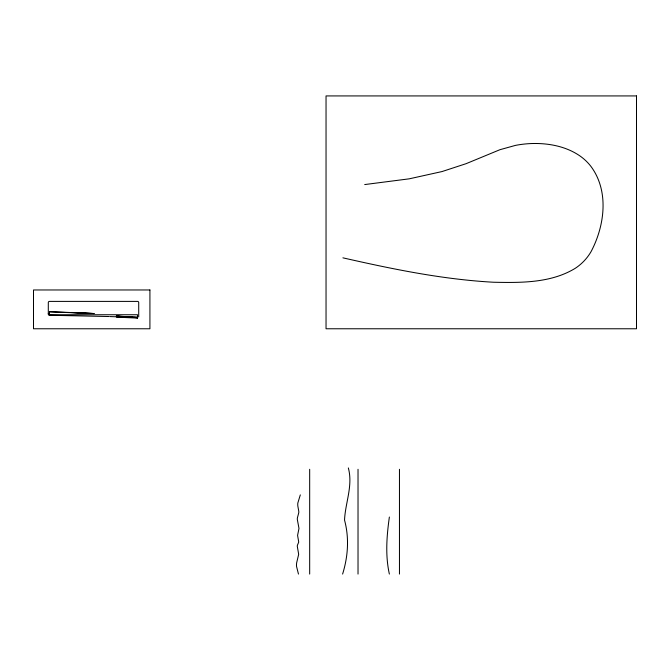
<?xml version="1.0" encoding="UTF-8"?>
<svg xmlns="http://www.w3.org/2000/svg" width="670" height="670" viewBox="0 0 670 670"><rect width="100%" height="100%" fill="white"/><g stroke="black" fill="none" stroke-linecap="round" stroke-linejoin="round"><path stroke-width="1" d="M116.387 316.081L137.492 317.228L137.467 317.672L137.467 316.592L137.501 318.016L137.551 314.741L49.463 314.741A1.164 1.164 0 0 1 48.299 313.577M49.413 311.893L94.06 313.535L49.413 311.6M137.484 317.203L137.459 317.672L116.387 316.24M137.501 317.362L134.477 317.262M389.371 517.031C386.724 535.874 385.183 555.33 389.371 574.073M342.604 574.073C348.09 556.368 349.321 537.926 344.539 520.096C345.276 502.676 353.149 485.767 348.341 467.936M300.311 494.887L297.815 503.069A16.356 16.356 0 0 0 297.84 506.084L298.753 511.177A7.236 7.236 0 0 1 298.753 512.793L297.405 517.868A7.362 7.362 0 0 0 297.321 519.426L298.979 528.437L297.589 535.372L298.72 542.089L297.43 545.229A3.249 3.249 0 0 0 297.271 546.159L298.669 554.316L296.668 562.75A17.202 17.202 0 0 0 296.517 566.309L298.468 574.073M364.706 184.568L409.211 178.831L442.016 171.562L466.094 163.681L499.954 149.695L515.498 145.382A104.838 104.838 0 0 1 531.687 143.539C548.713 143.02 566.502 146.387 580.605 156.403A50.233 50.233 0 0 1 590.831 166.269C609.323 190.975 604.734 225.857 591.049 251.66A49.789 49.789 0 0 1 575.337 268.26C551.008 283.142 521.134 282.815 493.581 282.238C442.652 279.449 392.528 269.114 342.906 257.833M138.715 316.927L138.715 302.564A1.164 1.164 0 0 0 137.551 301.399L49.463 301.399A1.164 1.164 0 0 0 48.299 302.564L48.299 314.096A1.164 1.164 0 0 0 49.446 315.26L109.068 316.533M109.989 316.567L123.749 317.019M130.164 317.253L136.588 317.505M116.387 317.128L137.501 318.091M71.732 312.454L94.06 313.543M129.302 316.784L116.387 316.19L120.449 316.424M116.387 316.424L132.467 317.17M122.476 316.567L137.467 317.68M49.438 315.202L49.429 314.682M49.421 313.392L49.429 313.82A85.5 0.452 -88.8 0 1 49.438 313.476L49.413 311.625M399.462 469.293L399.462 574.073M358.023 469.293L358.023 574.073M309.674 469.293L309.674 574.073M49.454 314.791A101.823 0.536 -88.8 0 1 49.429 314.331M636.5 95.927L326.039 95.927L326.039 328.769L636.5 328.769L636.5 95.927M149.921 289.968L33.5 289.968L33.5 328.769L149.921 328.769L149.921 289.968"/></g></svg>
